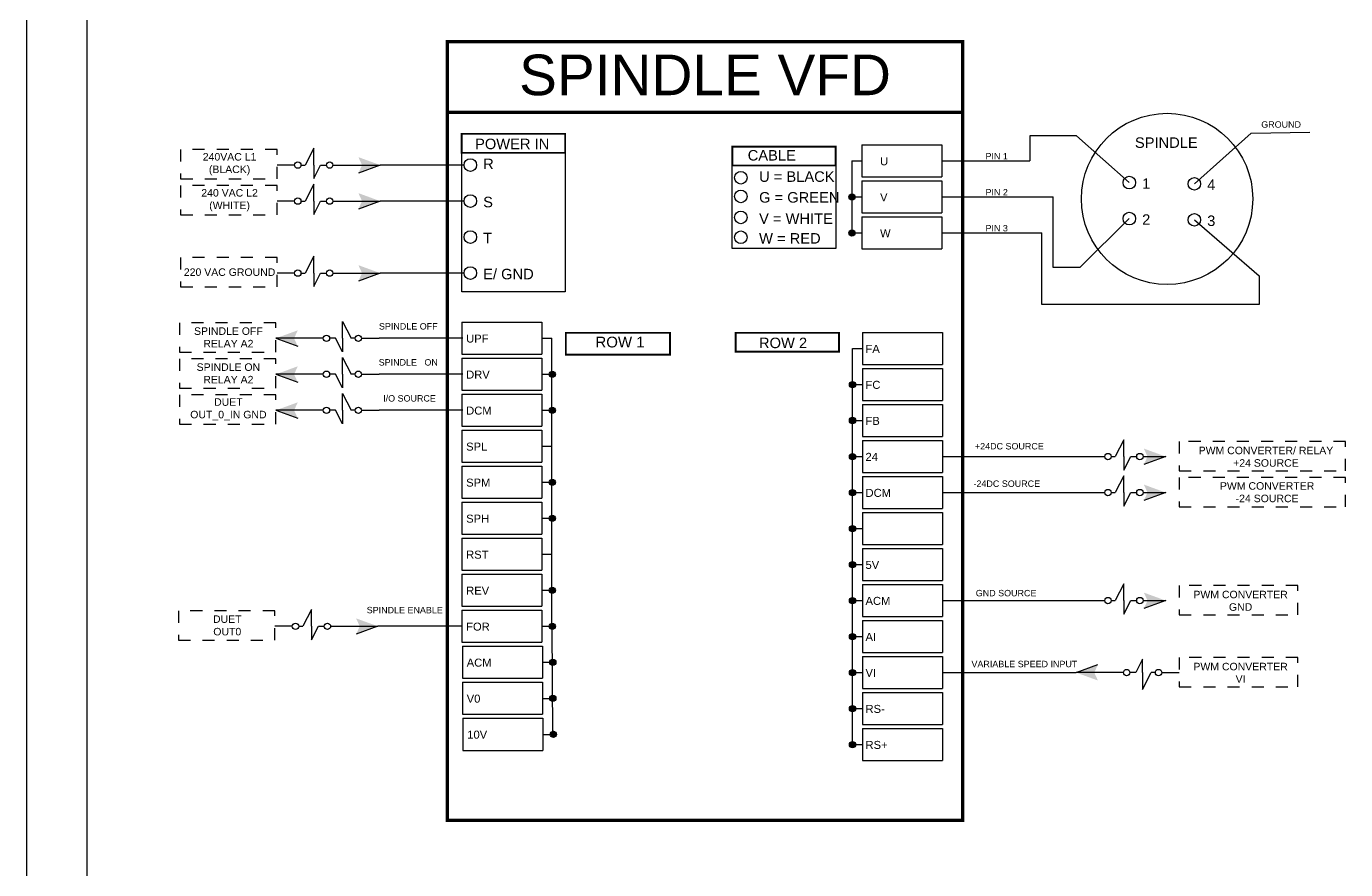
# Model space of a CAD drawing. Header units: inches. Extents: x 0 to 34.5, y 0 to 23.
# Drawn here: x 0 to 10.92, y 11.71 to 18.69 of the extents above; entities that cross this region are included whole.
import ezdxf
from ezdxf.enums import TextEntityAlignment as Align

# ---------------------------------------------------------------- set-up
doc = ezdxf.new("R2010")
doc.units = ezdxf.units.IN
doc.header["$MEASUREMENT"] = 0
doc.linetypes.add('ACAD_ISO03W100', pattern=[30, 12, -18])
doc.linetypes.add('DOTS', pattern=[0.1, 0.05, -0.05])
doc.layers.add('BDYFRM', color=7, linetype='Continuous')
doc.layers.add('Title Block', color=7, linetype='Continuous')
doc.styles.add('ISO Proportional', font='isocp.shx')
doc.styles.get("Standard").update_dxf_attribs({"font": 'Arial.ttf'})

# ---------------------------------------------------------------- blocks, each defined once
blk = doc.blocks.new('VFD')
h = blk.add_hatch(color=256)
h.dxf.hatch_style = 1
h.paths.add_polyline_path([(0.5317, 3.5951), (0.4177, 3.6367), (0.437, 3.5951), (0.4177, 3.5535)])
h = blk.add_hatch(color=256)
h.dxf.hatch_style = 1
h.paths.add_polyline_path([(0.5317, 3.4069), (0.4177, 3.4485), (0.437, 3.4069), (0.4177, 3.3653)])
h = blk.add_hatch(color=256)
h.dxf.hatch_style = 1
h.paths.add_polyline_path([(0.5317, 3.0306), (0.4177, 3.0721), (0.437, 3.0306), (0.4177, 2.989)])
h = blk.add_hatch(color=256)
h.dxf.hatch_style = 1
h.paths.add_polyline_path([(-0.013, 2.6899), (0.101, 2.7315), (0.0818, 2.6899), (0.101, 2.6484)])
h = blk.add_hatch(color=256)
h.dxf.hatch_style = 1
h.paths.add_polyline_path([(-0.013, 2.5018), (0.101, 2.5434), (0.0818, 2.5018), (0.101, 2.4602)])
h = blk.add_hatch(color=256)
h.dxf.hatch_style = 1
h.paths.add_polyline_path([(-0.013, 2.3136), (0.101, 2.3552), (0.0818, 2.3136), (0.101, 2.272)])
h = blk.add_hatch(color=256)
h.dxf.hatch_style = 1
h.paths.add_polyline_path([(4.6348, 2.0718), (4.5208, 2.1134), (4.5401, 2.0718), (4.5208, 2.0302)])
h = blk.add_hatch(color=256)
h.dxf.hatch_style = 1
h.paths.add_polyline_path([(4.6348, 1.8836), (4.5208, 1.9252), (4.5401, 1.8836), (4.5208, 1.842)])
h = blk.add_hatch(color=256)
h.dxf.hatch_style = 1
h.paths.add_polyline_path([(4.6348, 1.3191), (4.5208, 1.3607), (4.5401, 1.3191), (4.5208, 1.2775)])
h = blk.add_hatch(color=256)
h.dxf.hatch_style = 1
h.paths.add_polyline_path([(0.5198, 1.1845), (0.4058, 1.2261), (0.425, 1.1845), (0.4058, 1.1429)])
h = blk.add_hatch(color=256)
h.dxf.hatch_style = 1
h.paths.add_polyline_path([(4.167, 0.9427), (4.281, 0.9011), (4.2618, 0.9427), (4.281, 0.9843)])
at = {"layer": 'BDYFRM', "linetype": 'Continuous'}
for points in [[(3.0123, 3.4284, 1), (2.9798, 3.4284, 1)], [(3.0123, 3.2402, 1), (2.9798, 3.2402, 1)], [(1.4471, 2.5018, 1), (1.4145, 2.5018, 1)], [(3.0153, 2.4481, 1), (2.9828, 2.4481, 1)], [(1.4471, 2.3136, 1), (1.4145, 2.3136, 1)], [(3.0153, 2.26, 1), (2.9828, 2.26, 1)], [(3.0153, 2.0718, 1), (2.9828, 2.0718, 1)], [(1.4471, 1.9372, 1), (1.4145, 1.9372, 1)], [(3.0153, 1.8836, 1), (2.9828, 1.8836, 1)], [(1.4471, 1.749, 1), (1.4145, 1.749, 1)], [(3.0153, 1.6954, 1), (2.9828, 1.6954, 1)], [(3.0153, 1.5072, 1), (2.9828, 1.5072, 1)], [(1.4471, 1.3727, 1), (1.4145, 1.3727, 1)], [(3.0153, 1.3191, 1), (2.9828, 1.3191, 1)], [(1.4471, 1.1845, 1), (1.4145, 1.1845, 1)], [(3.0153, 1.1309, 1), (2.9828, 1.1309, 1)], [(1.45, 0.9963, 1), (1.4174, 0.9963, 1)], [(3.0153, 0.9427, 1), (2.9828, 0.9427, 1)], [(1.45, 0.8081, 1), (1.4174, 0.8081, 1)], [(3.0153, 0.7545, 1), (2.9828, 0.7545, 1)], [(1.4529, 0.6199, 1), (1.4204, 0.6199, 1)], [(3.0153, 0.5663, 1), (2.9828, 0.5663, 1)]]:
    blk.add_hatch(color=7, dxfattribs=at).paths.add_polyline_path(points)
at = {"linetype": 'Continuous'}
for p, q in [((4.1684, 3.7488), (3.9252, 3.7488)), ((3.9252, 3.7488), (3.9252, 3.6166)), ((4.4448, 3.5035), (4.1684, 3.7488)), ((4.7846, 3.4973), (5.0819, 3.7612)), ((5.0819, 3.7612), (5.3875, 3.7675)), ((2.996, 3.6166), (2.996, 3.2402)), ((4.0468, 3.06), (4.0468, 3.4284)), ((4.4448, 3.3153), (4.1871, 3.06)), ((4.7846, 3.3091), (5.1225, 3.0164)), ((3.9876, 2.8668), (3.9876, 3.2402)), ((4.1871, 3.06), (4.0468, 3.06)), ((5.1225, 3.0164), (5.1225, 2.8668)), ((5.1225, 2.8668), (3.9876, 2.8668))]:
    blk.add_line(p, q, dxfattribs=at)
for p, q in [((0.0845, 3.5951), (-0.0069, 3.5951)), ((0.2845, 3.5951), (0.5317, 3.5951)), ((0.5317, 3.5951), (0.4177, 3.5535)), ((0.9698, 3.5951), (0.5317, 3.5951)), ((3.4661, 3.6166), (3.9252, 3.6166)), ((0.0845, 3.4069), (-0.0069, 3.4069)), ((0.2845, 3.4069), (0.5317, 3.4069)), ((0.5317, 3.4069), (0.4177, 3.3653)), ((0.9698, 3.4069), (0.5317, 3.4069)), ((3.4661, 3.4284), (4.0468, 3.4284)), ((3.4661, 3.2402), (3.9876, 3.2402)), ((0.0845, 3.0306), (-0.0069, 3.0306)), ((0.2845, 3.0306), (0.5317, 3.0306)), ((0.5317, 3.0306), (0.4177, 2.989)), ((0.9698, 3.0306), (0.5317, 3.0306)), ((0.2343, 2.6899), (-0.013, 2.6899)), ((-0.013, 2.6899), (0.101, 2.6484)), ((0.4343, 2.6899), (0.5256, 2.6899)), ((0.9637, 2.6899), (0.5256, 2.6899)), ((0.2343, 2.5018), (-0.013, 2.5018)), ((-0.013, 2.5018), (0.101, 2.4602)), ((0.4343, 2.5018), (0.5256, 2.5018)), ((0.9637, 2.5018), (0.5256, 2.5018)), ((0.2343, 2.3136), (-0.013, 2.3136)), ((-0.013, 2.3136), (0.101, 2.272)), ((0.4343, 2.3136), (0.5256, 2.3136)), ((0.9637, 2.3136), (0.5256, 2.3136)), ((3.469, 2.0718), (4.3166, 2.0718)), ((4.5166, 2.0718), (4.6348, 2.0718)), ((4.6348, 2.0718), (4.5208, 2.0302)), ((3.469, 1.8836), (4.3166, 1.8836)), ((4.5166, 1.8836), (4.6348, 1.8836)), ((4.6348, 1.8836), (4.5208, 1.842)), ((3.469, 1.3191), (4.3166, 1.3191)), ((4.5166, 1.3191), (4.6348, 1.3191)), ((4.6348, 1.3191), (4.5208, 1.2775)), ((0.0726, 1.1845), (-0.0188, 1.1845)), ((0.2726, 1.1845), (0.5198, 1.1845)), ((0.5198, 1.1845), (0.4058, 1.1429)), ((0.9579, 1.1845), (0.5198, 1.1845)), ((4.167, 0.9427), (4.281, 0.9843)), ((3.469, 0.9427), (4.167, 0.9427)), ((4.4142, 0.9427), (4.167, 0.9427)), ((4.6142, 0.9427), (4.7056, 0.9427))]:
    blk.add_line(p, q)
for points, const_width in [([(3.5741, 3.8709), (0.8827, 3.8709), (0.8827, 4.2405), (3.5741, 4.2405)], 0.0167), ([(0.9579, 3.6593), (1.4981, 3.6593), (1.4981, 3.7583), (0.9579, 3.7583)], 0.01), ([(2.3708, 3.593), (2.911, 3.593), (2.911, 3.692), (2.3708, 3.692)], 0.01), ([(1.5014, 2.6044), (2.0452, 2.6044), (2.0452, 2.7183), (1.5014, 2.7183)], 0.01), ([(2.3885, 2.6194), (2.9287, 2.6194), (2.9287, 2.7183), (2.3885, 2.7183)], 0.01)]:
    blk.add_lwpolyline(points, close=True, dxfattribs=dict(at, const_width=const_width))
at = {"linetype": 'DOTS'}
for points in [[(-0.5107, 3.5229), (-0.0069, 3.5229), (-0.0069, 3.6765), (-0.5107, 3.6765)], [(-0.5107, 3.3347), (-0.0069, 3.3347), (-0.0069, 3.4883), (-0.5107, 3.4883)], [(-0.5107, 2.9584), (-0.0069, 2.9584), (-0.0069, 3.112), (-0.5107, 3.112)], [(-0.5168, 2.6178), (-0.013, 2.6178), (-0.013, 2.7714), (-0.5168, 2.7714)], [(-0.5168, 2.4296), (-0.013, 2.4296), (-0.013, 2.5832), (-0.5168, 2.5832)], [(-0.5168, 2.2414), (-0.013, 2.2414), (-0.013, 2.395), (-0.5168, 2.395)], [(4.7056, 1.9969), (5.5746, 1.9969), (5.5746, 2.1505), (4.7056, 2.1505)], [(4.7056, 1.8087), (5.5746, 1.8087), (5.5746, 1.9623), (4.7056, 1.9623)], [(4.7056, 1.2441), (5.3258, 1.2441), (5.3258, 1.3977), (4.7056, 1.3977)], [(-0.5226, 1.1123), (-0.0188, 1.1123), (-0.0188, 1.2659), (-0.5226, 1.2659)], [(4.7056, 0.8678), (5.3258, 0.8678), (5.3258, 1.0214), (4.7056, 1.0214)]]:
    blk.add_lwpolyline(points, close=True, dxfattribs=at)
for points in [[(0.9579, 3.6593), (1.4981, 3.6593), (1.4981, 2.932), (0.9579, 2.932)], [(2.3708, 3.593), (2.911, 3.593), (2.911, 3.1589), (2.3708, 3.1589)]]:
    blk.add_lwpolyline(points, close=True)
at = {"linetype": 'Continuous'}
blk.add_circle((4.6423, 3.4184), 0.4474, dxfattribs=at)
at = {"color": 7}
for centre in [(0.1012, 3.5951), (0.2678, 3.5951), (0.1012, 3.4069), (0.2678, 3.4069), (0.1012, 3.0306), (0.2678, 3.0306), (0.2509, 2.6899), (0.4176, 2.6899), (0.2509, 2.5018), (0.4176, 2.5018), (0.2509, 2.3136), (0.4176, 2.3136), (4.3333, 2.0718), (4.5, 2.0718), (4.3333, 1.8836), (4.5, 1.8836), (4.3333, 1.3191), (4.5, 1.3191), (0.0893, 1.1845), (0.2559, 1.1845), (4.4309, 0.9427), (4.5976, 0.9427)]:
    blk.add_circle(centre, 0.0167, dxfattribs=at)
for centre in [(1.0027, 3.5951), (2.4156, 3.5288), (4.4448, 3.5035), (4.7846, 3.4973), (2.4156, 3.4314), (1.0027, 3.4069), (2.4156, 3.3217), (4.4448, 3.3153), (4.7846, 3.3091), (1.0027, 3.2187), (2.4156, 3.2178), (1.0027, 3.0306)]:
    blk.add_circle(centre, 0.0329)
at = {"layer": 'BDYFRM', "color": 7, "linetype": 'Continuous'}
for p, q in [((0.1845, 3.6831), (0.1393, 3.5951)), ((0.1845, 3.5951), (0.1845, 3.6831)), ((3.0479, 3.7002), (3.0479, 3.5329)), ((3.0479, 3.7002), (3.4661, 3.7002)), ((3.4661, 3.7002), (3.4661, 3.5329)), ((0.1178, 3.5951), (0.1393, 3.5951)), ((0.1845, 3.5951), (0.1845, 3.5247)), ((0.1845, 3.5247), (0.2206, 3.5951)), ((0.2206, 3.5951), (0.2512, 3.5951)), ((2.996, 3.6166), (3.0479, 3.6166)), ((3.0479, 3.5329), (3.4661, 3.5329)), ((0.1845, 3.4949), (0.1393, 3.4069)), ((0.1845, 3.4069), (0.1845, 3.4949)), ((3.0479, 3.512), (3.0479, 3.3447)), ((3.0479, 3.512), (3.4661, 3.512)), ((3.4661, 3.512), (3.4661, 3.3447)), ((0.1178, 3.4069), (0.1393, 3.4069)), ((0.1845, 3.4069), (0.1845, 3.3365)), ((0.1845, 3.3365), (0.2206, 3.4069)), ((0.2206, 3.4069), (0.2512, 3.4069)), ((2.996, 3.4284), (3.0479, 3.4284)), ((3.0479, 3.3447), (3.4661, 3.3447)), ((3.0479, 3.3238), (3.4661, 3.3238)), ((3.0479, 3.3238), (3.0479, 3.1566)), ((3.4661, 3.3238), (3.4661, 3.1566)), ((2.996, 3.2402), (3.0479, 3.2402)), ((0.1845, 3.1185), (0.1393, 3.0306)), ((0.1845, 3.0306), (0.1845, 3.1185)), ((3.0479, 3.1566), (3.4661, 3.1566)), ((0.1178, 3.0306), (0.1393, 3.0306)), ((0.1845, 3.0306), (0.1845, 2.9602)), ((0.1845, 2.9602), (0.2206, 3.0306)), ((0.2206, 3.0306), (0.2512, 3.0306)), ((0.3343, 2.6899), (0.3343, 2.7779)), ((0.3343, 2.7779), (0.3794, 2.6899)), ((0.9579, 2.7736), (1.3761, 2.7736)), ((0.9579, 2.7736), (0.9579, 2.6063)), ((1.3761, 2.7736), (1.3761, 2.6063)), ((0.2981, 2.6899), (0.2676, 2.6899)), ((0.3343, 2.6196), (0.2981, 2.6899)), ((0.3343, 2.6899), (0.3343, 2.6196)), ((0.4009, 2.6899), (0.3794, 2.6899)), ((1.3761, 2.6899), (1.4279, 2.6899)), ((1.4279, 2.3136), (1.4279, 2.6899)), ((3.0509, 2.72), (3.0509, 2.5527)), ((3.0509, 2.72), (3.469, 2.72)), ((3.469, 2.72), (3.469, 2.5527)), ((2.999, 2.6363), (3.0509, 2.6363)), ((2.999, 2.26), (2.999, 2.6363)), ((0.3343, 2.5018), (0.3343, 2.5897)), ((0.3343, 2.5897), (0.3794, 2.5018)), ((0.9579, 2.6063), (1.3761, 2.6063)), ((0.9579, 2.5854), (1.3761, 2.5854)), ((0.9579, 2.5854), (0.9579, 2.4181)), ((1.3761, 2.5854), (1.3761, 2.4181)), ((3.0509, 2.5527), (3.469, 2.5527)), ((0.2981, 2.5018), (0.2676, 2.5018)), ((0.3343, 2.4314), (0.2981, 2.5018)), ((0.3343, 2.5018), (0.3343, 2.4314)), ((0.4009, 2.5018), (0.3794, 2.5018)), ((1.3761, 2.5018), (1.4279, 2.5018)), ((1.4279, 2.1254), (1.4279, 2.5018)), ((3.0509, 2.5318), (3.0509, 2.3645)), ((3.0509, 2.5318), (3.469, 2.5318)), ((3.469, 2.5318), (3.469, 2.3645)), ((0.9579, 2.4181), (1.3761, 2.4181)), ((2.999, 2.4481), (3.0509, 2.4481)), ((0.3343, 2.3136), (0.3343, 2.4016)), ((0.3343, 2.4016), (0.3794, 2.3136)), ((0.9579, 2.3972), (0.9579, 2.2299)), ((0.9579, 2.3972), (1.3761, 2.3972)), ((1.3761, 2.3972), (1.3761, 2.2299)), ((3.0509, 2.3645), (3.469, 2.3645)), ((3.0509, 2.3436), (3.469, 2.3436)), ((3.0509, 2.3436), (3.0509, 2.1763)), ((3.469, 2.3436), (3.469, 2.1763)), ((0.2981, 2.3136), (0.2676, 2.3136)), ((0.3343, 2.2432), (0.2981, 2.3136)), ((0.3343, 2.3136), (0.3343, 2.2432)), ((0.4009, 2.3136), (0.3794, 2.3136)), ((1.3761, 2.3136), (1.4279, 2.3136)), ((0.9579, 2.2299), (1.3761, 2.2299)), ((0.9579, 2.209), (0.9579, 2.0418)), ((0.9579, 2.209), (1.3761, 2.209)), ((1.3761, 2.209), (1.3761, 2.0418)), ((2.999, 2.26), (3.0509, 2.26)), ((2.999, 1.8836), (2.999, 2.26)), ((3.0509, 2.1763), (3.469, 2.1763)), ((3.0509, 2.1554), (3.0509, 1.9881)), ((3.0509, 2.1554), (3.469, 2.1554)), ((3.469, 2.1554), (3.469, 1.9881)), ((4.4166, 2.1598), (4.3714, 2.0718)), ((4.4166, 2.0718), (4.4166, 2.1598)), ((1.3761, 2.1254), (1.4279, 2.1254)), ((1.4279, 1.749), (1.4279, 2.1254)), ((2.999, 2.0718), (3.0509, 2.0718)), ((4.35, 2.0718), (4.3714, 2.0718)), ((4.4166, 2.0718), (4.4166, 2.0014)), ((4.4166, 2.0014), (4.4528, 2.0718)), ((4.4528, 2.0718), (4.4833, 2.0718)), ((0.9579, 2.0418), (1.3761, 2.0418)), ((0.9579, 2.0209), (1.3761, 2.0209)), ((0.9579, 2.0209), (0.9579, 1.8536)), ((1.3761, 2.0209), (1.3761, 1.8536)), ((1.3761, 1.9372), (1.4279, 1.9372)), ((1.4279, 1.5609), (1.4279, 1.9372)), ((3.0509, 1.9881), (3.469, 1.9881)), ((3.0509, 1.9672), (3.469, 1.9672)), ((3.0509, 1.9672), (3.0509, 1.8)), ((3.469, 1.9672), (3.469, 1.8)), ((4.4166, 1.9716), (4.3714, 1.8836)), ((4.4166, 1.8836), (4.4166, 1.9716)), ((2.999, 1.8836), (3.0509, 1.8836)), ((2.999, 1.5072), (2.999, 1.8836)), ((4.35, 1.8836), (4.3714, 1.8836)), ((4.4166, 1.8836), (4.4166, 1.8132)), ((4.4166, 1.8132), (4.4528, 1.8836)), ((4.4528, 1.8836), (4.4833, 1.8836)), ((0.9579, 1.8536), (1.3761, 1.8536)), ((0.9579, 1.8327), (0.9579, 1.6654)), ((0.9579, 1.8327), (1.3761, 1.8327)), ((1.3761, 1.8327), (1.3761, 1.6654)), ((3.0509, 1.8), (3.469, 1.8)), ((1.3761, 1.749), (1.4279, 1.749)), ((3.0509, 1.7791), (3.0509, 1.6118)), ((3.0509, 1.7791), (3.469, 1.7791)), ((3.469, 1.7791), (3.469, 1.6118)), ((0.9579, 1.6654), (1.3761, 1.6654)), ((2.999, 1.6954), (3.0509, 1.6954)), ((0.9579, 1.6445), (0.9579, 1.4772)), ((0.9579, 1.6445), (1.3761, 1.6445)), ((1.3761, 1.6445), (1.3761, 1.4772)), ((3.0509, 1.6118), (3.469, 1.6118)), ((3.0509, 1.5909), (3.469, 1.5909)), ((3.0509, 1.5909), (3.0509, 1.4236)), ((3.469, 1.5909), (3.469, 1.4236)), ((1.3761, 1.5609), (1.4279, 1.5609)), ((1.4279, 1.1845), (1.4279, 1.5609)), ((0.9579, 1.4772), (1.3761, 1.4772)), ((0.9579, 1.4563), (1.3761, 1.4563)), ((0.9579, 1.4563), (0.9579, 1.289)), ((1.3761, 1.4563), (1.3761, 1.289)), ((2.999, 1.5072), (3.0509, 1.5072)), ((2.999, 1.1309), (2.999, 1.5072)), ((3.0509, 1.4236), (3.469, 1.4236)), ((3.0509, 1.4027), (3.0509, 1.2354)), ((3.0509, 1.4027), (3.469, 1.4027)), ((3.469, 1.4027), (3.469, 1.2354)), ((4.4166, 1.407), (4.3714, 1.3191)), ((4.4166, 1.3191), (4.4166, 1.407)), ((1.3761, 1.3727), (1.4279, 1.3727)), ((2.999, 1.3191), (3.0509, 1.3191)), ((4.35, 1.3191), (4.3714, 1.3191)), ((4.4166, 1.3191), (4.4166, 1.2487)), ((4.4166, 1.2487), (4.4528, 1.3191)), ((4.4528, 1.3191), (4.4833, 1.3191)), ((0.1726, 1.2725), (0.1274, 1.1845)), ((0.1726, 1.1845), (0.1726, 1.2725)), ((0.9579, 1.289), (1.3761, 1.289)), ((0.9579, 1.2681), (0.9579, 1.1009)), ((0.9579, 1.2681), (1.3761, 1.2681)), ((1.3761, 1.2681), (1.3761, 1.1009)), ((0.1059, 1.1845), (0.1274, 1.1845)), ((0.1726, 1.1845), (0.1726, 1.1141)), ((0.1726, 1.1141), (0.2087, 1.1845)), ((0.2087, 1.1845), (0.2393, 1.1845)), ((1.3761, 1.1845), (1.4279, 1.1845)), ((1.4337, 0.6199), (1.4308, 1.1845)), ((3.0509, 1.2354), (3.469, 1.2354)), ((3.0509, 1.2145), (3.469, 1.2145)), ((3.0509, 1.2145), (3.0509, 1.0472)), ((3.469, 1.2145), (3.469, 1.0472)), ((2.999, 1.1309), (3.0509, 1.1309)), ((2.999, 0.7545), (2.999, 1.1309)), ((0.9579, 1.1009), (1.3761, 1.1009)), ((0.9608, 1.0799), (1.379, 1.0799)), ((0.9608, 1.0799), (0.9608, 0.9127)), ((1.379, 1.0799), (1.379, 0.9127)), ((3.0509, 1.0472), (3.469, 1.0472)), ((1.379, 0.9963), (1.4308, 0.9963)), ((3.0509, 1.0263), (3.0509, 0.8591)), ((3.0509, 1.0263), (3.469, 1.0263)), ((3.469, 1.0263), (3.469, 0.8591)), ((4.5142, 1.0131), (4.4781, 0.9427)), ((4.5142, 0.9427), (4.5142, 1.0131)), ((0.9608, 0.9127), (1.379, 0.9127)), ((2.999, 0.9427), (3.0509, 0.9427)), ((2.999, 0.5663), (2.999, 0.9427)), ((4.4781, 0.9427), (4.4476, 0.9427)), ((4.5142, 0.9427), (4.5142, 0.8547)), ((4.5142, 0.8547), (4.5594, 0.9427)), ((4.5809, 0.9427), (4.5594, 0.9427)), ((0.9608, 0.8918), (0.9608, 0.7245)), ((0.9608, 0.8918), (1.379, 0.8918)), ((1.379, 0.8918), (1.379, 0.7245)), ((3.0509, 0.8591), (3.469, 0.8591)), ((3.0509, 0.8381), (3.469, 0.8381)), ((3.0509, 0.8381), (3.0509, 0.6709)), ((3.469, 0.8381), (3.469, 0.6709)), ((1.379, 0.8081), (1.4308, 0.8081)), ((0.9608, 0.7245), (1.379, 0.7245)), ((0.9637, 0.7036), (1.3819, 0.7036)), ((0.9637, 0.7036), (0.9637, 0.5363)), ((1.3819, 0.7036), (1.3819, 0.5363)), ((2.999, 0.7545), (3.0509, 0.7545)), ((3.0509, 0.6709), (3.469, 0.6709)), ((3.0509, 0.65), (3.469, 0.65)), ((3.0509, 0.65), (3.0509, 0.4827)), ((3.469, 0.65), (3.469, 0.4827)), ((1.3819, 0.6199), (1.4337, 0.6199)), ((2.999, 0.5663), (3.0509, 0.5663)), ((0.9637, 0.5363), (1.3819, 0.5363)), ((3.0509, 0.4827), (3.469, 0.4827))]:
    blk.add_line(p, q, dxfattribs=at)
at = {"layer": 'BDYFRM', "color": 7, "const_width": 0.0167}
blk.add_lwpolyline([(0.8827, 3.8709), (3.5741, 3.8709), (3.5741, 0.17), (0.8827, 0.17)], close=True, dxfattribs=at)
at = {"layer": 'BDYFRM', "color": 7, "linetype": 'Continuous'}
for centre in [(2.996, 3.4284), (2.996, 3.2402), (1.4308, 2.5018), (2.999, 2.4481), (1.4308, 2.3136), (2.999, 2.26), (2.999, 2.0718), (1.4308, 1.9372), (2.999, 1.8836), (1.4308, 1.749), (2.999, 1.6954), (2.999, 1.5072), (1.4308, 1.3727), (2.999, 1.3191), (1.4308, 1.1845), (2.999, 1.1309), (1.4337, 0.9963), (2.999, 0.9427), (1.4337, 0.8081), (2.999, 0.7545), (1.4366, 0.6199), (2.999, 0.5663)]:
    blk.add_circle(centre, 0.0163, dxfattribs=at)
at = {"attachment_point": 1}
for s, width, gutter_width, heights, insert, char_height in [('\\pxqc;SPINDLE VFD', 2.691409, 1.0604, [0.3016], (0.8827, 4.1725), 0.212075), ('POWER IN', 0.382827, 1, [0.116], (1.0273, 3.7332), 0.05489), ('SPINDLE', 0.382827, 1, [0.116], (4.4741, 3.74), 0.05489), ('CABLE', 0.382827, 1, [0.116], (2.4514, 3.6737), 0.05489), ('ROW 1', 0.297851, 1, [0.1156], (1.656, 2.6982), 0.05612), ('ROW 2', 0.382827, 1, [0.116], (2.5104, 2.6932), 0.05489)]:
    blk.add_mtext_dynamic_manual_height_columns(s, width=width, gutter_width=gutter_width, heights=heights, dxfattribs=dict(at, insert=insert, char_height=char_height))
for s, insert, char_height, width in [('R', (1.0695, 3.6287), 0.0549, 0.4101), ('U = BLACK', (2.5109, 3.5624), 0.05489, 0.39715), ('1', (4.5117, 3.526), 0.0549, 0.495509), ('4', (4.8515, 3.5198), 0.0549, 0.495509), ('G = GREEN', (2.5109, 3.4539), 0.05489, 0.495509), ('S', (1.0695, 3.4294), 0.0549, 0.495509), ('2', (4.5117, 3.3378), 0.0549, 0.495509), ('3', (4.8515, 3.3316), 0.0549, 0.495509), ('T', (1.0695, 3.2412), 0.0549, 0.495509), ('W = RED ', (2.5109, 3.2395), 0.05489, 0.333741), ('E/ GND', (1.0695, 3.053), 0.05489, 0.495509)]:
    blk.add_mtext(s, dxfattribs=dict(at, insert=insert, char_height=char_height, width=width))
at = {"insert": (2.5109, 3.3429), "char_height": 0.05489, "attachment_point": 1}
blk.add_mtext('V = WHITE', dxfattribs=at)
at = {"layer": 'BDYFRM', "color": 7, "linetype": 'Continuous'}
for s, insert, char_height, width, attachment_point in [('GROUND ', (5.2378, 3.807), 0.03345, 0.489273, 5), ('PIN 1', (3.752, 3.6415), 0.03345, 0.489273, 5), ('U', (3.1429, 3.6358), 0.0418, 0.60971, 1), ('V', (3.1429, 3.4477), 0.0418, 0.60971, 1), ('PIN 2', (3.752, 3.4533), 0.03345, 0.489273, 5), ('W', (3.1429, 3.2595), 0.0418, 0.60971, 1), ('PIN 3', (3.752, 3.2651), 0.03345, 0.489273, 5), ('SPINDLE OFF', (0.6784, 2.7521), 0.033455, 0.489273, 5), ('UPF', (0.9807, 2.7092), 0.04182, 0.425542, 1), ('FA', (3.0668, 2.6556), 0.04182, 0.60971, 1), ('SPINDLE   ON', (0.6784, 2.5639), 0.033455, 0.489273, 5), ('DRV', (0.9807, 2.521), 0.04182, 0.425542, 1), ('FC', (3.0668, 2.4674), 0.04182, 0.60971, 1), (' I/O SOURCE', (0.6784, 2.3757), 0.033455, 0.489273, 5), ('DCM', (0.9807, 2.3329), 0.04182, 0.425542, 1), ('FB', (3.0668, 2.2792), 0.04182, 0.60971, 1), ('SPL', (0.9807, 2.1447), 0.04182, 0.425542, 1), (' +24DC SOURCE ', (3.8117, 2.1254), 0.033455, 0.489273, 5), ('24', (3.0668, 2.0911), 0.04182, 0.60971, 1), ('SPM', (0.9807, 1.9565), 0.04182, 0.425542, 1), (' -24DC SOURCE ', (3.7982, 1.9298), 0.033455, 0.489273, 5), ('DCM', (3.0668, 1.9029), 0.04182, 0.60971, 1), ('SPH', (0.9807, 1.7683), 0.04182, 0.425542, 1), ('RST', (0.9807, 1.5801), 0.04182, 0.425542, 1), ('5V', (3.0668, 1.5265), 0.04182, 0.60971, 1), ('REV', (0.9807, 1.3919), 0.04182, 0.425542, 1), ('ACM', (3.0668, 1.3383), 0.04182, 0.60971, 1), ('GND SOURCE ', (3.8012, 1.3579), 0.033455, 0.489273, 5), ('SPINDLE ENABLE', (0.66, 1.2692), 0.033455, 0.489273, 5), ('FOR', (0.9807, 1.2038), 0.04182, 0.425542, 1), ('AI', (3.0668, 1.1501), 0.04182, 0.60971, 1), ('ACM', (0.9836, 1.0156), 0.04182, 0.425542, 1), ('VARIABLE SPEED INPUT ', (3.8968, 0.9873), 0.033455, 0.85122, 5), ('VI', (3.0668, 0.962), 0.04182, 0.60971, 1), ('V0', (0.9836, 0.8274), 0.04182, 0.425542, 1), ('RS-', (3.0668, 0.7738), 0.04182, 0.60971, 1), ('10V', (0.9865, 0.6392), 0.04182, 0.425542, 1), ('RS+', (3.0668, 0.5856), 0.04182, 0.60971, 1)]:
    blk.add_mtext(s, dxfattribs=dict(at, insert=insert, char_height=char_height, width=width, attachment_point=attachment_point))
at = {"layer": 'BDYFRM', "color": 7, "linetype": 'DOTS', "char_height": 0.03921, "attachment_point": 5}
for s, insert, width in [('240VAC L1\\P(BLACK)', (-0.2551, 3.5998), 0.57345), ('240 VAC L2 \\P(WHITE)', (-0.2551, 3.4116), 0.57345), ('220 VAC GROUND', (-0.2551, 3.0353), 0.57345), ('SPINDLE OFF\\PRELAY A2', (-0.2612, 2.6947), 0.57345), ('SPINDLE ON \\PRELAY A2', (-0.2612, 2.5065), 0.57345), ('DUET \\POUT_0_IN GND', (-0.2612, 2.3183), 0.57345), ('PWM CONVERTER/ RELAY \\P+24 SOURCE', (5.1586, 2.0707), 1.064186), ('PWM CONVERTER\\P-24 SOURCE', (5.1646, 1.8853), 0.918561), ('PWM CONVERTER \\PGND', (5.0261, 1.3178), 0.57345), ('DUET \\POUT0', (-0.2671, 1.1892), 0.57345), ('PWM CONVERTER\\PVI', (5.0261, 0.9415), 0.57345)]:
    blk.add_mtext(s, dxfattribs=dict(at, insert=insert, width=width))
blk = doc.blocks.new('Title Block')
at = {"layer": 'Title Block'}
for p, q in [((0, 23), (0, 0)), ((0.5, 22.5), (0.5, 0.5))]:
    blk.add_line(p, q, dxfattribs=at)
at = {"layer": 'Title Block', "style": 'ISO Proportional', "flags": 8}
for tag, p in [('DESIGNED_BY', (19.986, 2.419)), ('CHECKED_BY', (22.655, 2.419)), ('APPROVED_BY_DATE', (24.741, 2.419)), ('FILENAME', (27.911, 2.419)), ('DATE', (29.996, 2.419)), ('SCALE', (32.498, 2.419)), ('EDITION', (31.247, 0.75)), ('SHEET', (32.498, 0.75))]:
    blk.add_attdef(tag, text='', height=0.209, dxfattribs=at).set_placement(p, align=Align.MIDDLE_LEFT)
for tag, height, p in [('TITLE', 0.417, (30.038, 1.751)), ('OWNER', 0.417, (22.707, 1.368)), ('DRAWING_NUMBER', 0.25, (28.578, 0.917))]:
    blk.add_attdef(tag, text='', height=height, dxfattribs=at).set_placement(p, align=Align.MIDDLE)

msp = doc.modelspace()

# ---------------------------------------------------------------- block references
at = {"linetype": 'Continuous', "ltscale": 0.079}
msp.add_blockref('Title Block', (-0.004, -0.005), dxfattribs=at)
at = {"linetype": 'ACAD_ISO03W100', "xscale": 1.585079640682021, "yscale": 1.585079640682021, "zscale": 1.585079640682021}
msp.add_blockref('VFD', (2.083, 11.845), dxfattribs=at)

doc.saveas('drawing.dxf')
